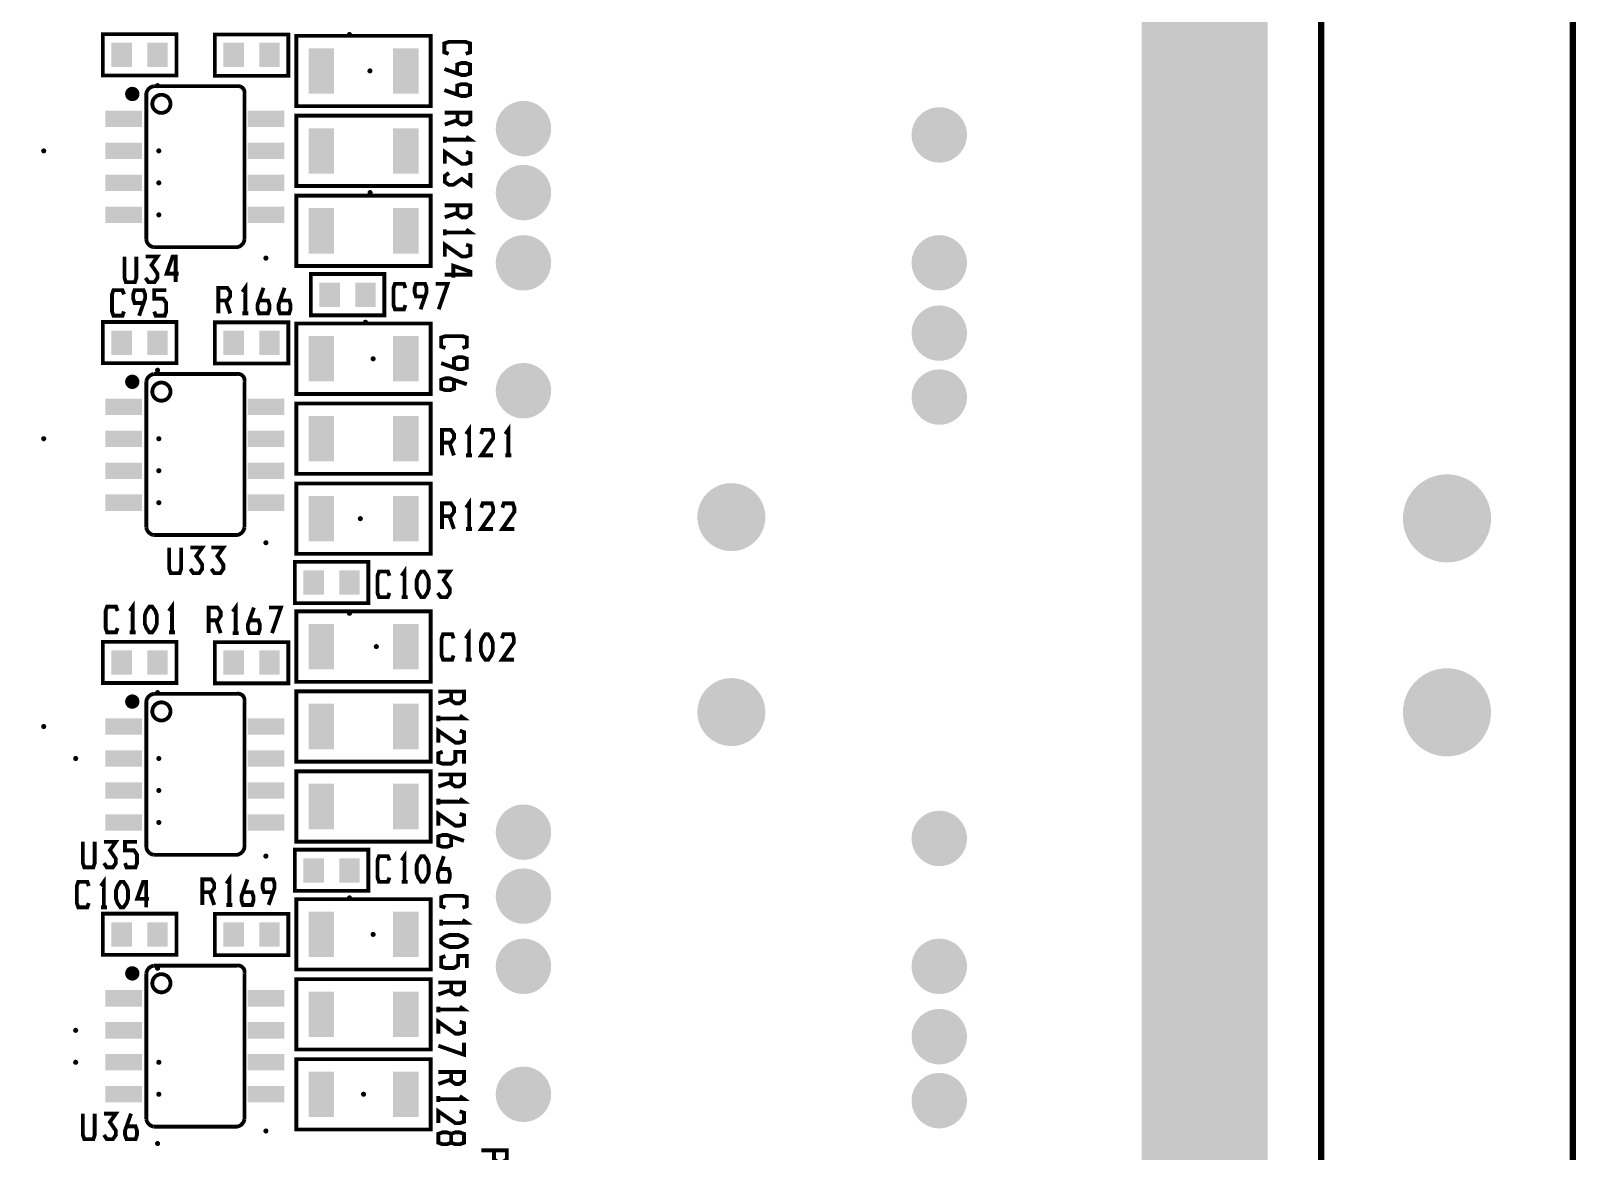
# Model space of a CAD drawing. Extents: x 20 to 372, y 176 to 359.
# Drawn here: x 310.4 to 371.8, y 251.3 to 295.8 of the extents above; entities that cross this region are included whole.
import ezdxf

# ---------------------------------------------------------------- set-up
doc = ezdxf.new("R2010")
doc.units = 0
doc.header["$MEASUREMENT"] = 0
doc.layers.get('0').update_dxf_attribs({"linetype": 'CONTINUOUS'})
for name, color, linetype in [('25-334-1_DRL', 1, 'CONTINUOUS'), ('25-334-1_SMB', 253, 'CONTINUOUS'), ('25-334-1_SSB', 1, 'CONTINUOUS'), ('THRUHOLE_NPT', 15, 'CONTINUOUS')]:
    doc.layers.add(name, color=color, linetype=linetype)

# ---------------------------------------------------------------- blocks, each defined once
blk = doc.blocks.new('ROUND_1')
at = {"const_width": 1.75006}
blk.add_lwpolyline([(-0.87503, 0, 1), (0.87503, 0, 1)], format="xyb", close=True, dxfattribs=at)
blk = doc.blocks.new('ROUND_74')
at = {"const_width": 1.35001}
blk.add_lwpolyline([(-0.675004, 0, 1), (0.675004, 0, 1)], format="xyb", close=True, dxfattribs=at)
blk = doc.blocks.new('ROUND_78')
at = {"const_width": 0.75057}
blk.add_lwpolyline([(-0.375284, 0, 1), (0.375284, 0, 1)], format="xyb", close=True, dxfattribs=at)
blk = doc.blocks.new('ROUND_84')
at = {"const_width": 0.10033}
blk.add_lwpolyline([(-0.050164, 0, 1), (0.050164, 0, 1)], format="xyb", close=True, dxfattribs=at)
blk = doc.blocks.new('ROUND_85')
at = {"const_width": 0.10033}
blk.add_lwpolyline([(-0.050164, 0, 1), (0.050164, 0, 1)], format="xyb", close=True, dxfattribs=at)
blk = doc.blocks.new('RECTANGLE_4')
blk.add_solid([(0.4064, 0.4826), (0.4064, -0.4826), (-0.4064, 0.4826), (-0.4064, -0.4826)])
blk = doc.blocks.new('ROUND_25')
at = {"const_width": 1.09982}
blk.add_lwpolyline([(-0.54991, 0, 1), (0.54991, 0, 1)], format="xyb", close=True, dxfattribs=at)
blk = doc.blocks.new('RECTANGLE_49')
blk.add_solid([(0.508, 0.9017), (0.508, -0.9017), (-0.508, 0.9017), (-0.508, -0.9017)])
blk = doc.blocks.new('RECTANGLE_66')
blk.add_solid([(0.72517, 0.32512), (0.72517, -0.32512), (-0.72517, 0.32512), (-0.72517, -0.32512)])

msp = doc.modelspace()

# ---------------------------------------------------------------- linework, layer by layer
at = {"layer": '25-334-1_DRL', "const_width": 0.254}
for points in [[(371.631, 359.296), (371.631, 186.296), (201.631, 186.296), (201.631, 359.296), (371.631, 359.296)], [(361.631, 186.296), (361.631, 359.296)]]:
    msp.add_lwpolyline(points, dxfattribs=at)
at = {"layer": '25-334-1_SMB', "const_width": 4.999}
msp.add_lwpolyline([(295.799, 324.772), (295.799, 349.918), (300.625, 354.744), (342.281, 354.744), (357.013, 340.012), (357.013, 218.346), (331.613, 218.346)], dxfattribs=at)
at = {"layer": '25-334-1_SSB', "const_width": 0.152}
for points in [[(316.183, 295.625), (313.262, 295.625), (313.262, 293.987), (316.183, 293.987), (316.183, 295.625)], [(317.707, 293.974), (320.628, 293.974), (320.628, 295.613), (317.707, 295.613), (317.707, 293.974)], [(326.279, 295.562), (326.279, 292.768), (320.945, 292.768), (320.945, 295.562), (326.279, 295.562)], [(326.991, 294.846), (326.823, 294.904), (326.823, 295.26), (326.991, 295.318), (327.669, 295.318), (327.839, 295.26), (327.839, 294.904), (327.669, 294.846)], [(327.331, 294.066), (327.331, 294.421), (327.499, 294.48), (327.669, 294.48), (327.839, 294.421), (327.839, 294.066), (327.669, 294.007), (327.499, 294.007), (326.823, 294.244)], [(314.225, 293.281), (314.639, 293.281)], [(314.263, 293.372), (314.263, 293.126)], [(314.308, 293.418), (314.555, 293.418)], [(314.4, 293.456), (314.4, 293.045)], [(314.537, 293.428), (314.537, 293.07)], [(314.987, 293.258), (314.987, 287.464)], [(315.985, 293.558), (315.286, 293.558)], [(318.583, 293.558), (315.985, 293.558)], [(318.883, 287.464), (318.883, 293.258)], [(327.331, 293.228), (327.331, 293.583), (327.499, 293.642), (327.669, 293.642), (327.839, 293.583), (327.839, 293.228), (327.669, 293.169), (327.499, 293.169), (326.823, 293.405)], [(314.253, 293.144), (314.611, 293.144)], [(320.945, 289.593), (320.945, 292.387), (326.279, 292.387), (326.279, 289.593), (320.945, 289.593)], [(327.346, 292.511), (327.346, 292.156), (327.514, 292.036), (327.684, 292.036), (327.854, 292.156), (327.854, 292.511), (326.838, 292.511)], [(327.346, 292.214), (326.838, 292.036)], [(326.838, 291.318), (326.838, 291.554)], [(326.838, 291.434), (327.854, 291.434), (327.684, 291.554)], [(326.838, 290.479), (326.838, 290.952), (327.514, 290.479), (327.684, 290.479), (327.854, 290.538), (327.854, 290.893), (327.684, 290.952)], [(327.006, 290.114), (326.838, 289.997), (326.838, 289.758), (327.006, 289.641), (327.176, 289.641), (327.514, 289.877), (327.854, 289.641), (327.854, 290.114)], [(320.945, 286.418), (320.945, 289.212), (326.279, 289.212), (326.279, 286.418), (320.945, 286.418)], [(327.346, 288.828), (327.346, 288.473), (327.514, 288.353), (327.684, 288.353), (327.854, 288.473), (327.854, 288.828), (326.838, 288.828)], [(327.346, 288.531), (326.838, 288.353)], [(326.838, 287.635), (326.838, 287.871)], [(326.838, 287.751), (327.854, 287.751), (327.684, 287.871)], [(315.286, 287.165), (318.583, 287.165)], [(326.838, 286.796), (326.838, 287.269), (327.514, 286.796), (327.684, 286.796), (327.854, 286.855), (327.854, 287.21), (327.684, 287.269)], [(314.59, 286.794), (314.59, 285.948), (314.532, 285.778), (314.176, 285.778), (314.118, 285.948), (314.118, 286.794)], [(314.956, 285.948), (315.073, 285.778), (315.312, 285.778), (315.429, 285.948), (315.429, 286.116), (315.192, 286.456), (315.429, 286.794), (314.956, 286.794)], [(316.267, 286.116), (315.794, 286.116), (316.031, 286.794), (316.15, 286.794), (316.15, 285.778)], [(327.176, 285.958), (327.176, 286.431), (327.854, 286.194), (327.854, 286.075), (326.838, 286.075)], [(324.438, 286.1), (321.517, 286.1), (321.517, 284.462), (324.438, 284.462), (324.438, 286.1)], [(314.1, 284.612), (314.039, 284.444), (313.684, 284.444), (313.625, 284.612), (313.625, 285.29), (313.684, 285.46), (314.039, 285.46), (314.1, 285.29)], [(314.877, 284.952), (314.522, 284.952), (314.463, 285.12), (314.463, 285.29), (314.522, 285.46), (314.877, 285.46), (314.938, 285.29), (314.938, 285.12), (314.7, 284.444)], [(315.302, 284.612), (315.36, 284.444), (315.716, 284.444), (315.777, 284.612), (315.777, 284.952), (315.657, 285.12), (315.302, 285.12), (315.302, 285.46), (315.777, 285.46)], [(317.844, 285.046), (318.2, 285.046), (318.319, 285.216), (318.319, 285.387), (318.2, 285.554), (317.844, 285.554), (317.844, 284.538)], [(318.919, 284.538), (318.919, 285.554), (318.802, 285.387)], [(319.462, 285.046), (319.818, 285.046), (319.876, 284.879), (319.876, 284.708), (319.818, 284.538), (319.462, 284.538), (319.401, 284.708), (319.401, 284.879), (319.64, 285.554)], [(320.3, 285.046), (320.656, 285.046), (320.714, 284.879), (320.714, 284.708), (320.656, 284.538), (320.3, 284.538), (320.239, 284.708), (320.239, 284.879), (320.478, 285.554)], [(325.276, 284.866), (325.215, 284.698), (324.86, 284.698), (324.801, 284.866), (324.801, 285.544), (324.86, 285.714), (325.215, 285.714), (325.276, 285.544)], [(326.053, 285.206), (325.698, 285.206), (325.639, 285.374), (325.639, 285.544), (325.698, 285.714), (326.053, 285.714), (326.114, 285.544), (326.114, 285.374), (325.876, 284.698)], [(326.597, 284.698), (326.953, 285.714), (326.478, 285.714)], [(318.141, 285.046), (318.319, 284.538)], [(316.183, 284.195), (313.262, 284.195), (313.262, 282.557), (316.183, 282.557), (316.183, 284.195)], [(317.707, 282.544), (320.628, 282.544), (320.628, 284.183), (317.707, 284.183), (317.707, 282.544)], [(319.038, 284.538), (318.802, 284.538)], [(326.279, 284.132), (326.279, 281.338), (320.945, 281.338), (320.945, 284.132), (326.279, 284.132)], [(326.864, 283.162), (326.696, 283.22), (326.696, 283.576), (326.864, 283.634), (327.542, 283.634), (327.712, 283.576), (327.712, 283.22), (327.542, 283.162)], [(327.204, 282.382), (327.204, 282.737), (327.372, 282.796), (327.542, 282.796), (327.712, 282.737), (327.712, 282.382), (327.542, 282.323), (327.372, 282.323), (326.696, 282.56)], [(314.225, 281.851), (314.639, 281.851)], [(314.253, 281.714), (314.611, 281.714)], [(314.263, 281.942), (314.263, 281.696)], [(314.308, 281.988), (314.555, 281.988)], [(314.4, 282.026), (314.4, 281.615)], [(314.537, 281.998), (314.537, 281.64)], [(314.987, 281.828), (314.987, 276.034)], [(315.985, 282.128), (315.286, 282.128)], [(318.583, 282.128), (315.985, 282.128)], [(318.883, 276.034), (318.883, 281.828)], [(327.204, 281.899), (327.204, 281.544), (327.034, 281.485), (326.864, 281.485), (326.696, 281.544), (326.696, 281.899), (326.864, 281.958), (327.034, 281.958), (327.712, 281.721)], [(320.945, 278.163), (320.945, 280.957), (326.279, 280.957), (326.279, 278.163), (320.945, 278.163)], [(326.726, 279.405), (327.082, 279.405), (327.201, 279.573), (327.201, 279.743), (327.082, 279.913), (326.726, 279.913), (326.726, 278.897)], [(327.803, 278.897), (327.803, 279.913), (327.684, 279.743)], [(328.758, 278.897), (328.286, 278.897), (328.758, 279.573), (328.758, 279.743), (328.7, 279.913), (328.344, 279.913), (328.286, 279.743)], [(329.36, 278.897), (329.36, 279.913), (329.241, 279.743)], [(327.024, 279.405), (327.201, 278.897)], [(327.92, 278.897), (327.684, 278.897)], [(329.48, 278.897), (329.241, 278.897)], [(320.945, 274.988), (320.945, 277.782), (326.279, 277.782), (326.279, 274.988), (320.945, 274.988)], [(326.726, 276.484), (327.082, 276.484), (327.201, 276.652), (327.201, 276.822), (327.082, 276.992), (326.726, 276.992), (326.726, 275.976)], [(327.803, 275.976), (327.803, 276.992), (327.684, 276.822)], [(328.758, 275.976), (328.286, 275.976), (328.758, 276.652), (328.758, 276.822), (328.7, 276.992), (328.344, 276.992), (328.286, 276.822)], [(329.597, 275.976), (329.124, 275.976), (329.597, 276.652), (329.597, 276.822), (329.538, 276.992), (329.183, 276.992), (329.124, 276.822)], [(327.024, 276.484), (327.201, 275.976)], [(315.286, 275.735), (318.583, 275.735)], [(327.92, 275.976), (327.684, 275.976)], [(316.368, 275.237), (316.368, 274.391), (316.31, 274.221), (315.954, 274.221), (315.896, 274.391), (315.896, 275.237)], [(316.734, 274.391), (316.851, 274.221), (317.09, 274.221), (317.207, 274.391), (317.207, 274.559), (316.97, 274.899), (317.207, 275.237), (316.734, 275.237)], [(317.572, 274.391), (317.689, 274.221), (317.928, 274.221), (318.045, 274.391), (318.045, 274.559), (317.809, 274.899), (318.045, 275.237), (317.572, 275.237)], [(323.803, 274.67), (320.882, 274.67), (320.882, 273.032), (323.803, 273.032), (323.803, 274.67)], [(324.641, 273.436), (324.58, 273.268), (324.225, 273.268), (324.166, 273.436), (324.166, 274.114), (324.225, 274.284), (324.58, 274.284), (324.641, 274.114)], [(325.241, 273.268), (325.241, 274.284), (325.124, 274.114)], [(325.901, 273.268), (325.784, 273.436), (325.723, 273.606), (325.723, 273.944), (325.784, 274.114), (325.901, 274.284), (326.02, 274.284), (326.14, 274.114), (326.198, 273.944), (326.198, 273.606), (326.14, 273.436), (326.02, 273.268), (325.901, 273.268)], [(326.561, 273.436), (326.681, 273.268), (326.917, 273.268), (327.036, 273.436), (327.036, 273.606), (326.8, 273.944), (327.036, 274.284), (326.561, 274.284)], [(314.446, 271.871), (314.446, 272.887), (314.329, 272.717)], [(316.005, 271.871), (316.005, 272.887), (315.886, 272.717)], [(318.538, 271.838), (318.538, 272.854), (318.421, 272.687)], [(325.36, 273.268), (325.124, 273.268)], [(313.846, 272.039), (313.785, 271.871), (313.43, 271.871), (313.371, 272.039), (313.371, 272.717), (313.43, 272.887), (313.785, 272.887), (313.846, 272.717)], [(315.106, 271.871), (314.989, 272.039), (314.928, 272.209), (314.928, 272.547), (314.989, 272.717), (315.106, 272.887), (315.225, 272.887), (315.345, 272.717), (315.403, 272.547), (315.403, 272.209), (315.345, 272.039), (315.225, 271.871), (315.106, 271.871)], [(317.463, 272.346), (317.819, 272.346), (317.938, 272.516), (317.938, 272.687), (317.819, 272.854), (317.463, 272.854), (317.463, 271.838)], [(317.76, 272.346), (317.938, 271.838)], [(319.081, 272.346), (319.437, 272.346), (319.495, 272.179), (319.495, 272.008), (319.437, 271.838), (319.081, 271.838), (319.02, 272.008), (319.02, 272.179), (319.259, 272.854)], [(319.978, 271.838), (320.333, 272.854), (319.858, 272.854)], [(326.279, 272.702), (326.279, 269.908), (320.945, 269.908), (320.945, 272.702), (326.279, 272.702)], [(314.565, 271.871), (314.329, 271.871)], [(316.122, 271.871), (315.886, 271.871)], [(318.657, 271.838), (318.421, 271.838)], [(327.186, 270.952), (327.128, 270.782), (326.772, 270.782), (326.711, 270.952), (326.711, 271.63), (326.772, 271.798), (327.128, 271.798), (327.186, 271.63)], [(327.788, 270.782), (327.788, 271.798), (327.669, 271.63)], [(328.449, 270.782), (328.329, 270.952), (328.271, 271.122), (328.271, 271.46), (328.329, 271.63), (328.449, 271.798), (328.565, 271.798), (328.685, 271.63), (328.743, 271.46), (328.743, 271.122), (328.685, 270.952), (328.565, 270.782), (328.449, 270.782)], [(329.581, 270.782), (329.109, 270.782), (329.581, 271.46), (329.581, 271.63), (329.523, 271.798), (329.167, 271.798), (329.109, 271.63)], [(316.183, 271.495), (313.262, 271.495), (313.262, 269.857), (316.183, 269.857), (316.183, 271.495)], [(317.707, 269.844), (320.628, 269.844), (320.628, 271.483), (317.707, 271.483), (317.707, 269.844)], [(327.905, 270.782), (327.669, 270.782)], [(314.308, 269.288), (314.555, 269.288)], [(314.4, 269.326), (314.4, 268.915)], [(314.537, 269.298), (314.537, 268.94)], [(315.985, 269.428), (315.286, 269.428)], [(318.583, 269.428), (315.985, 269.428)], [(320.945, 266.733), (320.945, 269.527), (326.279, 269.527), (326.279, 266.733), (320.945, 266.733)], [(327.092, 269.524), (327.092, 269.169), (327.26, 269.049), (327.43, 269.049), (327.6, 269.169), (327.6, 269.524), (326.584, 269.524)], [(314.225, 269.151), (314.639, 269.151)], [(314.253, 269.014), (314.611, 269.014)], [(314.263, 269.242), (314.263, 268.996)], [(314.987, 269.128), (314.987, 263.334)], [(318.883, 263.334), (318.883, 269.128)], [(327.092, 269.227), (326.584, 269.049)], [(326.584, 268.331), (326.584, 268.567)], [(326.584, 268.447), (327.6, 268.447), (327.43, 268.567)], [(326.584, 267.492), (326.584, 267.965), (327.26, 267.492), (327.43, 267.492), (327.6, 267.551), (327.6, 267.906), (327.43, 267.965)], [(326.752, 267.127), (326.584, 267.068), (326.584, 266.713), (326.752, 266.654), (327.092, 266.654), (327.26, 266.771), (327.26, 267.127), (327.6, 267.127), (327.6, 266.654)], [(320.945, 263.558), (320.945, 266.352), (326.279, 266.352), (326.279, 263.558), (320.945, 263.558)], [(327.092, 266.222), (327.092, 265.867), (327.26, 265.747), (327.43, 265.747), (327.6, 265.867), (327.6, 266.222), (326.584, 266.222)], [(327.092, 265.925), (326.584, 265.747)], [(326.584, 265.029), (326.584, 265.265)], [(326.584, 265.145), (327.6, 265.145), (327.43, 265.265)], [(326.584, 264.19), (326.584, 264.663), (327.26, 264.19), (327.43, 264.19), (327.6, 264.249), (327.6, 264.604), (327.43, 264.663)], [(327.092, 263.766), (327.092, 263.411), (326.922, 263.352), (326.752, 263.352), (326.584, 263.411), (326.584, 263.766), (326.752, 263.825), (326.922, 263.825), (327.6, 263.588)], [(312.939, 263.553), (312.939, 262.707), (312.881, 262.537), (312.525, 262.537), (312.467, 262.707), (312.467, 263.553)], [(313.305, 262.707), (313.422, 262.537), (313.661, 262.537), (313.778, 262.707), (313.778, 262.875), (313.541, 263.215), (313.778, 263.553), (313.305, 263.553)], [(314.143, 262.707), (314.202, 262.537), (314.557, 262.537), (314.616, 262.707), (314.616, 263.045), (314.499, 263.215), (314.143, 263.215), (314.143, 263.553), (314.616, 263.553)], [(323.803, 263.24), (320.882, 263.24), (320.882, 261.602), (323.803, 261.602), (323.803, 263.24)], [(325.241, 261.965), (325.241, 262.981), (325.124, 262.811)], [(315.286, 263.035), (318.583, 263.035)], [(324.641, 262.133), (324.58, 261.965), (324.225, 261.965), (324.166, 262.133), (324.166, 262.811), (324.225, 262.981), (324.58, 262.981), (324.641, 262.811)], [(325.901, 261.965), (325.784, 262.133), (325.723, 262.303), (325.723, 262.641), (325.784, 262.811), (325.901, 262.981), (326.02, 262.981), (326.14, 262.811), (326.198, 262.641), (326.198, 262.303), (326.14, 262.133), (326.02, 261.965), (325.901, 261.965)], [(326.622, 262.473), (326.978, 262.473), (327.036, 262.303), (327.036, 262.133), (326.978, 261.965), (326.622, 261.965), (326.561, 262.133), (326.561, 262.303), (326.8, 262.981)], [(312.703, 261.117), (312.642, 260.949), (312.287, 260.949), (312.228, 261.117), (312.228, 261.795), (312.287, 261.965), (312.642, 261.965), (312.703, 261.795)], [(313.303, 260.949), (313.303, 261.965), (313.186, 261.795)], [(313.963, 260.949), (313.846, 261.117), (313.785, 261.287), (313.785, 261.625), (313.846, 261.795), (313.963, 261.965), (314.082, 261.965), (314.202, 261.795), (314.26, 261.625), (314.26, 261.287), (314.202, 261.117), (314.082, 260.949), (313.963, 260.949)], [(315.098, 261.287), (314.623, 261.287), (314.862, 261.965), (314.979, 261.965), (314.979, 260.949)], [(317.209, 261.551), (317.565, 261.551), (317.684, 261.721), (317.684, 261.892), (317.565, 262.059), (317.209, 262.059), (317.209, 261.043)], [(318.284, 261.043), (318.284, 262.059), (318.167, 261.892)], [(318.827, 261.551), (319.183, 261.551), (319.241, 261.384), (319.241, 261.213), (319.183, 261.043), (318.827, 261.043), (318.766, 261.213), (318.766, 261.384), (319.005, 262.059)], [(320.021, 261.551), (319.665, 261.551), (319.604, 261.721), (319.604, 261.892), (319.665, 262.059), (320.021, 262.059), (320.079, 261.892), (320.079, 261.721), (319.843, 261.043)], [(325.36, 261.965), (325.124, 261.965)], [(317.506, 261.551), (317.684, 261.043)], [(326.864, 260.937), (326.696, 260.995), (326.696, 261.351), (326.864, 261.409), (327.542, 261.409), (327.712, 261.351), (327.712, 260.995), (327.542, 260.937)], [(313.422, 260.949), (313.186, 260.949)], [(316.183, 260.7), (313.262, 260.7), (313.262, 259.062), (316.183, 259.062), (316.183, 260.7)], [(317.707, 259.049), (320.628, 259.049), (320.628, 260.688), (317.707, 260.688), (317.707, 259.049)], [(318.403, 261.043), (318.167, 261.043)], [(326.279, 261.272), (326.279, 258.478), (320.945, 258.478), (320.945, 261.272), (326.279, 261.272)], [(326.696, 260.215), (326.696, 260.454)], [(326.696, 260.335), (327.712, 260.335), (327.542, 260.454)], [(326.696, 259.674), (326.864, 259.794), (327.034, 259.852), (327.372, 259.852), (327.542, 259.794), (327.712, 259.674), (327.712, 259.555), (327.542, 259.438), (327.372, 259.377), (327.034, 259.377), (326.864, 259.438), (326.696, 259.555), (326.696, 259.674)], [(326.864, 259.014), (326.696, 258.955), (326.696, 258.6), (326.864, 258.539), (327.204, 258.539), (327.372, 258.658), (327.372, 259.014), (327.712, 259.014), (327.712, 258.539)], [(314.225, 258.356), (314.639, 258.356)], [(314.263, 258.447), (314.263, 258.201)], [(314.308, 258.493), (314.555, 258.493)], [(314.4, 258.531), (314.4, 258.12)], [(314.537, 258.503), (314.537, 258.145)], [(314.987, 258.333), (314.987, 252.539)], [(315.985, 258.633), (315.286, 258.633)], [(318.583, 258.633), (315.985, 258.633)], [(318.883, 252.539), (318.883, 258.333)], [(314.253, 258.219), (314.611, 258.219)], [(320.945, 255.303), (320.945, 258.097), (326.279, 258.097), (326.279, 255.303), (320.945, 255.303)], [(327.092, 257.967), (327.092, 257.612), (327.26, 257.492), (327.43, 257.492), (327.6, 257.612), (327.6, 257.967), (326.584, 257.967)], [(327.092, 257.67), (326.584, 257.492)], [(326.584, 256.774), (326.584, 257.01)], [(326.584, 256.89), (327.6, 256.89), (327.43, 257.01)], [(326.584, 255.935), (326.584, 256.408), (327.26, 255.935), (327.43, 255.935), (327.6, 255.994), (327.6, 256.349), (327.43, 256.408)], [(326.584, 255.453), (327.6, 255.097), (327.6, 255.57)], [(320.945, 252.128), (320.945, 254.922), (326.279, 254.922), (326.279, 252.128), (320.945, 252.128)], [(327.092, 254.411), (327.092, 254.056), (327.26, 253.936), (327.43, 253.936), (327.6, 254.056), (327.6, 254.411), (326.584, 254.411)], [(327.092, 254.114), (326.584, 253.936)], [(326.584, 253.218), (326.584, 253.454)], [(326.584, 253.334), (327.6, 253.334), (327.43, 253.454)], [(312.939, 252.758), (312.939, 251.912), (312.881, 251.742), (312.525, 251.742), (312.467, 251.912), (312.467, 252.758)], [(313.305, 251.912), (313.422, 251.742), (313.661, 251.742), (313.778, 251.912), (313.778, 252.08), (313.541, 252.42), (313.778, 252.758), (313.305, 252.758)], [(314.202, 252.25), (314.557, 252.25), (314.616, 252.08), (314.616, 251.912), (314.557, 251.742), (314.202, 251.742), (314.143, 251.912), (314.143, 252.08), (314.38, 252.758)], [(326.584, 252.379), (326.584, 252.852), (327.26, 252.379), (327.43, 252.379), (327.6, 252.438), (327.6, 252.793), (327.43, 252.852)], [(315.286, 252.24), (318.583, 252.24)], [(327.092, 251.6), (327.26, 251.541), (327.43, 251.541), (327.6, 251.6), (327.6, 251.955), (327.43, 252.014), (327.26, 252.014), (327.092, 251.955), (327.092, 251.6), (326.922, 251.541), (326.752, 251.541), (326.584, 251.6), (326.584, 251.955), (326.752, 252.014), (326.922, 252.014), (327.092, 251.955)], [(328.792, 251.3), (328.792, 250.944), (328.962, 250.825), (329.129, 250.825), (329.3, 250.944), (329.3, 251.3), (328.284, 251.3)]]:
    msp.add_lwpolyline(points, dxfattribs=at)
for points in [[(314.222, 293.25, -0.414214), (314.43, 293.459)], [(314.43, 293.042, -0.414214), (314.222, 293.25)], [(314.43, 293.459, -0.414214), (314.639, 293.25)], [(314.639, 293.25, -0.414214), (314.43, 293.042)], [(314.987, 293.258, -0.333896), (315.286, 293.558)], [(315.225, 292.859, -0.414214), (315.586, 293.22)], [(315.586, 293.22, -0.414214), (315.947, 292.859)], [(318.583, 293.558, -0.050372), (318.634, 293.563)], [(318.634, 293.563, -0.414214), (318.888, 293.309)], [(318.888, 293.309, -0.050374), (318.883, 293.258)], [(315.586, 292.499, -0.414214), (315.225, 292.859)], [(315.947, 292.859, -0.414214), (315.586, 292.499)], [(315.286, 287.165, -0.332207), (314.987, 287.464)], [(318.883, 287.464, -0.332207), (318.583, 287.165)], [(314.222, 281.82, -0.414214), (314.43, 282.029)], [(314.43, 281.612, -0.414214), (314.222, 281.82)], [(314.43, 282.029, -0.414214), (314.639, 281.82)], [(314.639, 281.82, -0.414214), (314.43, 281.612)], [(314.987, 281.828, -0.333896), (315.286, 282.128)], [(315.225, 281.429, -0.414214), (315.586, 281.79)], [(315.586, 281.79, -0.414214), (315.947, 281.429)], [(318.583, 282.128, -0.050372), (318.634, 282.133)], [(318.634, 282.133, -0.414214), (318.888, 281.879)], [(318.888, 281.879, -0.050374), (318.883, 281.828)], [(315.586, 281.069, -0.414214), (315.225, 281.429)], [(315.947, 281.429, -0.414214), (315.586, 281.069)], [(315.286, 275.735, -0.332207), (314.987, 276.034)], [(318.883, 276.034, -0.332207), (318.583, 275.735)], [(314.222, 269.12, -0.414214), (314.43, 269.329)], [(314.43, 269.329, -0.414214), (314.639, 269.12)], [(314.987, 269.128, -0.333896), (315.286, 269.428)], [(318.583, 269.428, -0.050372), (318.634, 269.433)], [(318.634, 269.433, -0.414214), (318.888, 269.179)], [(314.43, 268.912, -0.414214), (314.222, 269.12)], [(314.639, 269.12, -0.414214), (314.43, 268.912)], [(315.225, 268.729, -0.414214), (315.586, 269.09)], [(315.586, 268.369, -0.414214), (315.225, 268.729)], [(315.586, 269.09, -0.414214), (315.947, 268.729)], [(315.947, 268.729, -0.414214), (315.586, 268.369)], [(318.888, 269.179, -0.050374), (318.883, 269.128)], [(315.286, 263.035, -0.332207), (314.987, 263.334)], [(318.883, 263.334, -0.332207), (318.583, 263.035)], [(314.222, 258.325, -0.414214), (314.43, 258.534)], [(314.43, 258.117, -0.414214), (314.222, 258.325)], [(314.43, 258.534, -0.414214), (314.639, 258.325)], [(314.639, 258.325, -0.414214), (314.43, 258.117)], [(314.987, 258.333, -0.333896), (315.286, 258.633)], [(315.225, 257.934, -0.414214), (315.586, 258.295)], [(315.586, 258.295, -0.414214), (315.947, 257.934)], [(318.583, 258.633, -0.050372), (318.634, 258.638)], [(318.634, 258.638, -0.414214), (318.888, 258.384)], [(318.888, 258.384, -0.050374), (318.883, 258.333)], [(315.586, 257.574, -0.414214), (315.225, 257.934)], [(315.947, 257.934, -0.414214), (315.586, 257.574)], [(315.286, 252.24, -0.332207), (314.987, 252.539)], [(318.883, 252.539, -0.332207), (318.583, 252.24)]]:
    msp.add_lwpolyline(points, format="xyb", dxfattribs=at)

# ---------------------------------------------------------------- block references
at = {"layer": '25-334-1_DRL', "xscale": -1}
for name, p in [('ROUND_85', (323.054, 295.613)), ('ROUND_85', (323.866, 294.165)), ('ROUND_85', (315.434, 293.581)), ('ROUND_78', (329.962, 291.874)), ('ROUND_78', (346.472, 291.625)), ('ROUND_84', (310.912, 290.99)), ('ROUND_84', (315.484, 290.99)), ('ROUND_85', (315.484, 289.72)), ('ROUND_78', (329.962, 289.334)), ('ROUND_85', (323.872, 289.334)), ('ROUND_85', (315.484, 288.45)), ('ROUND_78', (329.962, 286.545)), ('ROUND_78', (346.472, 286.545)), ('ROUND_85', (319.736, 286.733)), ('ROUND_85', (323.689, 284.183)), ('ROUND_78', (346.472, 283.753)), ('ROUND_85', (315.434, 282.278)), ('ROUND_85', (323.993, 282.735)), ('ROUND_78', (329.962, 281.465)), ('ROUND_78', (346.472, 281.213)), ('ROUND_84', (310.912, 279.56)), ('ROUND_84', (315.484, 279.56)), ('ROUND_85', (315.484, 278.29)), ('ROUND_1', (366.632, 276.395)), ('ROUND_74', (338.217, 276.446)), ('ROUND_85', (315.484, 277.02)), ('ROUND_84', (323.485, 276.385)), ('ROUND_85', (319.736, 275.43)), ('ROUND_85', (323.054, 272.626)), ('ROUND_85', (324.12, 271.305)), ('ROUND_74', (338.217, 268.704)), ('ROUND_1', (366.632, 268.694)), ('ROUND_85', (315.434, 269.476)), ('ROUND_85', (310.912, 268.13)), ('ROUND_85', (312.182, 266.86)), ('ROUND_84', (315.484, 266.86)), ('ROUND_85', (315.484, 265.59)), ('ROUND_78', (329.962, 263.934)), ('ROUND_78', (346.472, 263.685)), ('ROUND_85', (315.484, 264.32)), ('ROUND_85', (319.736, 262.984)), ('ROUND_78', (329.962, 261.394)), ('ROUND_85', (323.054, 261.323)), ('ROUND_85', (323.993, 259.875)), ('ROUND_78', (329.962, 258.605)), ('ROUND_78', (346.472, 258.605)), ('ROUND_85', (315.434, 258.529)), ('ROUND_78', (346.472, 255.813)), ('ROUND_84', (312.182, 256.065)), ('ROUND_85', (312.182, 254.795)), ('ROUND_85', (315.484, 254.795)), ('ROUND_78', (329.962, 253.525)), ('ROUND_78', (346.472, 253.273)), ('ROUND_85', (315.484, 253.525)), ('ROUND_85', (323.612, 253.525)), ('ROUND_85', (319.736, 252.067)), ('ROUND_85', (315.434, 251.569))]:
    msp.add_blockref(name, p, dxfattribs=at)
at = {"layer": '25-334-1_SMB', "xscale": -1}
for name, p in [('RECTANGLE_4', (314.011, 294.8)), ('RECTANGLE_4', (315.434, 294.8)), ('RECTANGLE_4', (318.456, 294.8)), ('RECTANGLE_4', (319.879, 294.8)), ('RECTANGLE_49', (321.936, 294.165)), ('RECTANGLE_49', (325.289, 294.165)), ('ROUND_25', (329.962, 291.874)), ('ROUND_25', (346.472, 291.625)), ('RECTANGLE_66', (314.087, 292.26)), ('RECTANGLE_66', (319.736, 292.26)), ('RECTANGLE_49', (321.936, 290.99)), ('RECTANGLE_49', (325.289, 290.99)), ('RECTANGLE_66', (314.087, 290.99)), ('RECTANGLE_66', (319.736, 290.99)), ('ROUND_25', (329.962, 289.334)), ('RECTANGLE_66', (314.087, 289.72)), ('RECTANGLE_66', (319.736, 289.72)), ('RECTANGLE_66', (314.087, 288.45)), ('RECTANGLE_66', (319.736, 288.45)), ('RECTANGLE_49', (321.936, 287.815)), ('RECTANGLE_49', (325.289, 287.815)), ('ROUND_25', (329.962, 286.545)), ('ROUND_25', (346.472, 286.545)), ('RECTANGLE_4', (322.266, 285.275)), ('RECTANGLE_4', (323.689, 285.275)), ('ROUND_25', (346.472, 283.753)), ('RECTANGLE_4', (314.011, 283.37)), ('RECTANGLE_4', (315.434, 283.37)), ('RECTANGLE_4', (318.456, 283.37)), ('RECTANGLE_4', (319.879, 283.37)), ('RECTANGLE_49', (321.936, 282.735)), ('RECTANGLE_49', (325.289, 282.735)), ('ROUND_25', (329.962, 281.465)), ('ROUND_25', (346.472, 281.213)), ('RECTANGLE_66', (314.087, 280.83)), ('RECTANGLE_66', (319.736, 280.83)), ('RECTANGLE_49', (321.936, 279.56)), ('RECTANGLE_49', (325.289, 279.56)), ('RECTANGLE_66', (314.087, 279.56)), ('RECTANGLE_66', (319.736, 279.56)), ('RECTANGLE_66', (314.087, 278.29)), ('RECTANGLE_66', (319.736, 278.29)), ('ROUND_1', (366.632, 276.395)), ('RECTANGLE_66', (314.087, 277.02)), ('RECTANGLE_66', (319.736, 277.02)), ('RECTANGLE_49', (321.936, 276.385)), ('RECTANGLE_49', (325.289, 276.385)), ('RECTANGLE_4', (321.631, 273.845)), ('RECTANGLE_4', (323.054, 273.845)), ('RECTANGLE_49', (321.936, 271.305)), ('RECTANGLE_49', (325.289, 271.305)), ('RECTANGLE_4', (314.011, 270.67)), ('RECTANGLE_4', (315.434, 270.67)), ('RECTANGLE_4', (318.456, 270.67)), ('RECTANGLE_4', (319.879, 270.67)), ('ROUND_1', (366.632, 268.694)), ('RECTANGLE_49', (321.936, 268.13)), ('RECTANGLE_49', (325.289, 268.13)), ('RECTANGLE_66', (314.087, 268.13)), ('RECTANGLE_66', (319.736, 268.13)), ('RECTANGLE_66', (314.087, 266.86)), ('RECTANGLE_66', (319.736, 266.86)), ('RECTANGLE_66', (314.087, 265.59)), ('RECTANGLE_66', (319.736, 265.59)), ('RECTANGLE_49', (321.936, 264.955)), ('RECTANGLE_49', (325.289, 264.955)), ('RECTANGLE_66', (314.087, 264.32)), ('RECTANGLE_66', (319.736, 264.32)), ('ROUND_25', (329.962, 263.934)), ('ROUND_25', (346.472, 263.685)), ('RECTANGLE_4', (321.631, 262.415)), ('RECTANGLE_4', (323.054, 262.415)), ('ROUND_25', (329.962, 261.394)), ('RECTANGLE_49', (321.936, 259.875)), ('RECTANGLE_49', (325.289, 259.875)), ('RECTANGLE_4', (314.011, 259.875)), ('RECTANGLE_4', (315.434, 259.875)), ('RECTANGLE_4', (318.456, 259.875)), ('RECTANGLE_4', (319.879, 259.875)), ('ROUND_25', (329.962, 258.605)), ('ROUND_25', (346.472, 258.605)), ('RECTANGLE_66', (314.087, 257.335)), ('RECTANGLE_66', (319.736, 257.335)), ('RECTANGLE_49', (321.936, 256.7)), ('RECTANGLE_49', (325.289, 256.7)), ('ROUND_25', (346.472, 255.813)), ('RECTANGLE_66', (314.087, 256.065)), ('RECTANGLE_66', (319.736, 256.065)), ('RECTANGLE_66', (314.087, 254.795)), ('RECTANGLE_66', (319.736, 254.795)), ('ROUND_25', (329.962, 253.525)), ('RECTANGLE_49', (321.936, 253.525)), ('RECTANGLE_49', (325.289, 253.525)), ('ROUND_25', (346.472, 253.273)), ('RECTANGLE_66', (314.087, 253.525)), ('RECTANGLE_66', (319.736, 253.525))]:
    msp.add_blockref(name, p, dxfattribs=at)
at = {"layer": 'THRUHOLE_NPT', "xscale": -1}
for p in [(366.632, 276.395), (366.632, 268.694)]:
    msp.add_blockref('ROUND_1', p, dxfattribs=at)

doc.saveas('drawing.dxf')
